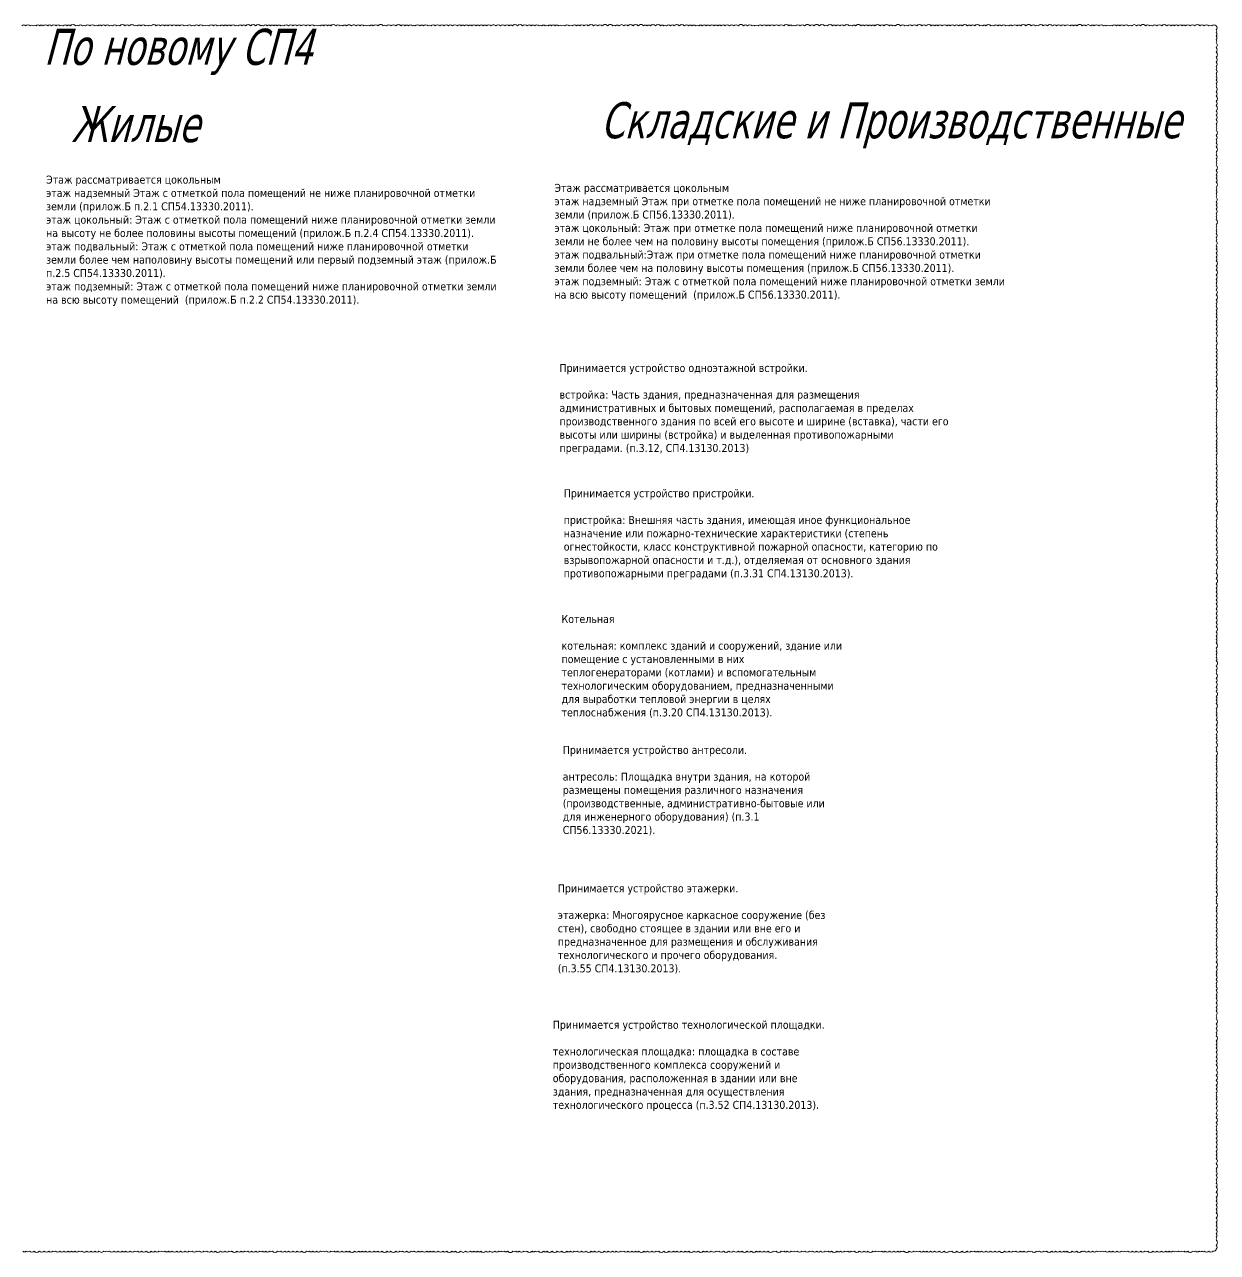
# Model space of a CAD drawing. Header units: millimetres. Extents: x -204396 to 1997851, y -2958255 to 237418.
# Drawn here: x 1454497 to 1543903, y 52569 to 144617 of the extents above; entities that cross this region are included whole.
import ezdxf

# ---------------------------------------------------------------- set-up
doc = ezdxf.new("R2010")
doc.units = ezdxf.units.MM
doc.layers.add('экспертиза', color=1, linetype='Continuous', lineweight=0)
doc.layers.add('экспертиза пояснения', color=6, linetype='Continuous', lineweight=0)
doc.styles.add('ЭКСПЕРТИЗА', font='tahoma.ttf')

msp = doc.modelspace()

# ---------------------------------------------------------------- linework, layer by layer
at = {"layer": 'экспертиза'}
msp.add_lwpolyline([(1454299, 144513, -0.520567), (1454573, 144513, -0.520567), (1454907, 144513, -0.520567), (1455131, 144513, -0.520567), (1455355, 144513, -0.520567), (1455634, 144513, -0.520567), (1455882, 144513, -0.520567), (1456233, 144513, -0.520567), (1456505, 144513, -0.520567), (1456854, 144513, -0.520567), (1457161, 144513, -0.520567), (1457387, 144513, -0.520567), (1457689, 144513, -0.520567), (1457937, 144513, -0.520567), (1458323, 144513, -0.520567), (1458550, 144513, -0.520567), (1458839, 144513, -0.520567), (1459062, 144513, -0.520567), (1459392, 144513, -0.520567), (1459757, 144513, -0.520567), (1459993, 144513, -0.520567), (1460252, 144513, -0.520567), (1460551, 144513, -0.520567), (1460857, 144513, -0.520567), (1461094, 144513, -0.520567), (1461403, 144513, -0.520567), (1461628, 144513, -0.520567), (1462020, 144513, -0.520567), (1462343, 144513, -0.520567), (1462735, 144513, -0.520567), (1462955, 144513, -0.520567), (1463224, 144513, -0.520567), (1463548, 144513, -0.520567), (1463774, 144513, -0.520567), (1463990, 144513, -0.520567), (1464368, 144513, -0.520567), (1464681, 144513, -0.520567), (1464987, 144513, -0.520567), (1465248, 144513, -0.520567), (1465540, 144513, -0.520567), (1465847, 144513, -0.520567), (1466106, 144513, -0.520567), (1466471, 144513, -0.520567), (1466679, 144513, -0.520567), (1467020, 144513, -0.520567), (1467235, 144513, -0.520567), (1467547, 144513, -0.520567), (1467881, 144513, -0.520567), (1468090, 144513, -0.520567), (1468320, 144513, -0.520567), (1468656, 144513, -0.520567), (1468943, 144513, -0.520567), (1469151, 144513, -0.520567), (1469420, 144513, -0.520567), (1469689, 144513, -0.520567), (1469955, 144513, -0.520567), (1470300, 144513, -0.520567), (1470509, 144513, -0.520567), (1470788, 144513, -0.520567), (1471067, 144513, -0.520567), (1471437, 144513, -0.520567), (1471811, 144513, -0.520567), (1472193, 144513, -0.520567), (1472411, 144513, -0.520567), (1472691, 144513, -0.520567), (1472931, 144513, -0.520567), (1473183, 144513, -0.520567), (1473441, 144513, -0.520567), (1473701, 144513, -0.520567), (1473938, 144513, -0.520567), (1474271, 144513, -0.520567), (1474622, 144513, -0.520567), (1474933, 144513, -0.520567), (1475226, 144513, -0.520567), (1475576, 144513, -0.520567), (1475884, 144513, -0.520567), (1476213, 144513, -0.520567), (1476439, 144513, -0.520567), (1476676, 144513, -0.520567), (1476929, 144513, -0.520567), (1477204, 144513, -0.520567), (1477450, 144513, -0.520567), (1477825, 144513, -0.520567), (1478144, 144513, -0.520567), (1478362, 144513, -0.520567), (1478629, 144513, -0.520567), (1478995, 144513, -0.520567), (1479361, 144513, -0.520567), (1479641, 144513, -0.520567), (1479930, 144513, -0.520567), (1480150, 144513, -0.520567), (1480378, 144513, -0.520567), (1480633, 144513, -0.520567), (1480990, 144513, -0.520567), (1481390, 144513, -0.520567), (1481618, 144513, -0.520567), (1481980, 144513, -0.520567), (1482330, 144513, -0.520567), (1482715, 144513, -0.520567), (1482998, 144513, -0.520567), (1483267, 144513, -0.520567), (1483574, 144513, -0.520567), (1483780, 144513, -0.520567), (1484129, 144513, -0.520567), (1484398, 144513, -0.520567), (1484748, 144513, -0.520567), (1484963, 144513, -0.520567), (1485282, 144513, -0.520567), (1485621, 144513, -0.520567), (1485928, 144513, -0.520567), (1486261, 144513, -0.520567), (1486572, 144513, -0.520567), (1486937, 144513, -0.520567), (1487222, 144513, -0.520567), (1487481, 144513, -0.520567), (1487759, 144513, -0.520567), (1488019, 144513, -0.520567), (1488339, 144513, -0.520567), (1488584, 144513, -0.520567), (1488867, 144513, -0.520567), (1489131, 144513, -0.520567), (1489457, 144513, -0.520567), (1489823, 144513, -0.520567), (1490160, 144513, -0.520567), (1490503, 144513, -0.520567), (1490797, 144513, -0.520567), (1491062, 144513, -0.520567), (1491438, 144513, -0.520567), (1491826, 144513, -0.520567), (1492174, 144513, -0.520567), (1492467, 144513, -0.520567), (1492737, 144513, -0.520567), (1493064, 144513, -0.520567), (1493273, 144513, -0.520567), (1493526, 144513, -0.520567), (1493742, 144513, -0.520567), (1493986, 144513, -0.520567), (1494273, 144513, -0.520567), (1494516, 144513, -0.520567), (1494753, 144513, -0.520567), (1494982, 144513, -0.520567), (1495321, 144513, -0.520567), (1495531, 144513, -0.520567), (1495865, 144513, -0.520567), (1496104, 144513, -0.520567), (1496421, 144513, -0.520567), (1496751, 144513, -0.520567), (1497140, 144513, -0.520567), (1497453, 144513, -0.520567), (1497798, 144513, -0.520567), (1498197, 144513, -0.520567), (1498593, 144513, -0.520567), (1498797, 144513, -0.520567), (1499050, 144513, -0.520567), (1499418, 144513, -0.520567), (1499721, 144513, -0.520567), (1500104, 144513, -0.520567), (1500496, 144513, -0.520567), (1500896, 144513, -0.520567), (1501143, 144513, -0.520567), (1501401, 144513, -0.520567), (1501782, 144513, -0.520567), (1502164, 144513, -0.520567), (1502414, 144513, -0.520567), (1502615, 144513, -0.520567), (1502905, 144513, -0.520567), (1503186, 144513, -0.520567), (1503571, 144513, -0.520567), (1503955, 144513, -0.520567), (1504269, 144513, -0.520567), (1504519, 144513, -0.520567), (1504787, 144513, -0.520567), (1505024, 144513, -0.520567), (1505282, 144513, -0.520567), (1505586, 144513, -0.520567), (1505846, 144513, -0.520567), (1506186, 144513, -0.520567), (1506452, 144513, -0.520567), (1506711, 144513, -0.520567), (1506994, 144513, -0.520567), (1507327, 144513, -0.520567), (1507648, 144513, -0.520567), (1507994, 144513, -0.520567), (1508389, 144513, -0.520567), (1508677, 144513, -0.520567), (1509036, 144513, -0.520567), (1509240, 144513, -0.520567), (1509478, 144513, -0.520567), (1509779, 144513, -0.520567), (1510097, 144513, -0.520567), (1510355, 144513, -0.520567), (1510683, 144513, -0.520567), (1511039, 144513, -0.520567), (1511393, 144513, -0.520567), (1511784, 144513, -0.520567), (1512040, 144513, -0.520567), (1512278, 144513, -0.520567), (1512634, 144513, -0.520567), (1512958, 144513, -0.520567), (1513357, 144513, -0.520567), (1513672, 144513, -0.520567), (1514072, 144513, -0.520567), (1514453, 144513, -0.520567), (1514675, 144513, -0.520567), (1515055, 144513, -0.520567), (1515315, 144513, -0.520567), (1515598, 144513, -0.520567), (1515931, 144513, -0.520567), (1516320, 144513, -0.520567), (1516534, 144513, -0.520567), (1516787, 144513, -0.520567), (1517184, 144513, -0.520567), (1517443, 144513, -0.520567), (1517722, 144513, -0.520567), (1517963, 144513, -0.520567), (1518234, 144513, -0.520567), (1518617, 144513, -0.520567), (1518909, 144513, -0.520567), (1519298, 144513, -0.520567), (1519550, 144513, -0.520567), (1519756, 144513, -0.520567), (1520151, 144513, -0.520567), (1520474, 144513, -0.520567), (1520689, 144513, -0.520567), (1521034, 144513, -0.520567), (1521360, 144513, -0.520567), (1521751, 144513, -0.520567), (1522077, 144513, -0.520567), (1522448, 144513, -0.520567), (1522714, 144513, -0.520567), (1522966, 144513, -0.520567), (1523268, 144513, -0.520567), (1523616, 144513, -0.520567), (1523883, 144513, -0.520567), (1524200, 144513, -0.520567), (1524514, 144513, -0.520567), (1524773, 144513, -0.520567), (1525166, 144513, -0.520567), (1525417, 144513, -0.520567), (1525716, 144513, -0.520567), (1526106, 144513, -0.520567), (1526307, 144513, -0.520567), (1526553, 144513, -0.520567), (1526927, 144513, -0.520567), (1527139, 144513, -0.520567), (1527448, 144513, -0.520567), (1527712, 144513, -0.520567), (1528039, 144513, -0.520567), (1528276, 144513, -0.520567), (1528529, 144513, -0.520567), (1528894, 144513, -0.520567), (1529160, 144513, -0.520567), (1529551, 144513, -0.520567), (1529950, 144513, -0.520567), (1530262, 144513, -0.520567), (1530473, 144513, -0.520567), (1530842, 144513, -0.520567), (1531155, 144513, -0.520567), (1531537, 144513, -0.520567), (1531846, 144513, -0.520567), (1532154, 144513, -0.520567), (1532493, 144513, -0.520567), (1532855, 144513, -0.520567), (1533105, 144513, -0.520567), (1533374, 144513, -0.520567), (1533772, 144513, -0.520567), (1534037, 144513, -0.520567), (1534405, 144513, -0.520567), (1534661, 144513, -0.520567), (1535024, 144513, -0.520567), (1535361, 144513, -0.520567), (1535575, 144513, -0.520567), (1535805, 144513, -0.520567), (1536025, 144513, -0.520567), (1536330, 144513, -0.520567), (1536594, 144513, -0.520567), (1536887, 144513, -0.520567), (1537242, 144513, -0.520567), (1537475, 144513, -0.520567), (1537843, 144513, -0.520567), (1538125, 144513, -0.520567), (1538525, 144513, -0.520567), (1538831, 144513, -0.520567), (1539037, 144513, -0.520567), (1539365, 144513, -0.520567), (1539729, 144513, -0.520567), (1540102, 144513, -0.520567), (1540425, 144513, -0.520567), (1540678, 144513, -0.520567), (1540967, 144513, -0.520567), (1541264, 144513, -0.520567), (1541521, 144513, -0.520567), (1541862, 144513, -0.520567), (1542209, 144513, -0.520567), (1542595, 144513, -0.520567), (1542896, 144513, -0.520567), (1543249, 144513, -0.520567), (1543477, 144513, -0.520567), (1543798, 144513, -0.520567), (1543798, 144220, -0.520567), (1543798, 144018, -0.520567), (1543798, 143759, -0.520567), (1543798, 143495, -0.520567), (1543798, 143264, -0.520567), (1543798, 142890, -0.520567), (1543798, 142552, -0.520567), (1543798, 142166, -0.520567), (1543798, 141803, -0.520567), (1543798, 141470, -0.520567), (1543798, 141239, -0.520567), (1543798, 140951, -0.520567), (1543798, 140716, -0.520567), (1543798, 140466, -0.520567), (1543798, 140175, -0.520567), (1543798, 139943, -0.520567), (1543798, 139575, -0.520567), (1543798, 139257, -0.520567), (1543798, 138864, -0.520567), (1543798, 138543, -0.520567), (1543798, 138149, -0.520567), (1543798, 137813, -0.520567), (1543798, 137489, -0.520567), (1543798, 137155, -0.520567), (1543798, 136914, -0.520567), (1543798, 136699, -0.520567), (1543798, 136310, -0.520567), (1543798, 135964, -0.520567), (1543798, 135738, -0.520567), (1543798, 135444, -0.520567), (1543798, 135054, -0.520567), (1543798, 134844, -0.520567), (1543798, 134542, -0.520567), (1543798, 134298, -0.520567), (1543798, 134074, -0.520567), (1543798, 133687, -0.520567), (1543798, 133351, -0.520567), (1543798, 133099, -0.520567), (1543798, 132823, -0.520567), (1543798, 132427, -0.520567), (1543798, 132187, -0.520567), (1543798, 131938, -0.520567), (1543798, 131695, -0.520567), (1543798, 131324, -0.520567), (1543798, 131067, -0.520567), (1543798, 130784, -0.520567), (1543798, 130433, -0.520567), (1543798, 130218, -0.520567), (1543798, 130009, -0.520567), (1543798, 129611, -0.520567), (1543798, 129371, -0.520567), (1543798, 129168, -0.520567), (1543798, 128959, -0.520567), (1543798, 128639, -0.520567), (1543798, 128406, -0.520567), (1543798, 128040, -0.520567), (1543798, 127785, -0.520567), (1543798, 127474, -0.520567), (1543798, 127184, -0.520567), (1543798, 126913, -0.520567), (1543798, 126523, -0.520567), (1543798, 126231, -0.520567), (1543798, 125853, -0.520567), (1543798, 125507, -0.520567), (1543798, 125240, -0.520567), (1543798, 125040, -0.520567), (1543798, 124732, -0.520567), (1543798, 124359, -0.520567), (1543798, 123971, -0.520567), (1543798, 123694, -0.520567), (1543798, 123480, -0.520567), (1543798, 123197, -0.520567), (1543798, 122942, -0.520567), (1543798, 122695, -0.520567), (1543798, 122370, -0.520567), (1543798, 122095, -0.520567), (1543798, 121776, -0.520567), (1543798, 121479, -0.520567), (1543798, 121108, -0.520567), (1543798, 120899, -0.520567), (1543798, 120555, -0.520567), (1543798, 120353, -0.520567), (1543798, 120051, -0.520567), (1543798, 119767, -0.520567), (1543798, 119476, -0.520567), (1543798, 119156, -0.520567), (1543798, 118898, -0.520567), (1543798, 118550, -0.520567), (1543798, 118239, -0.520567), (1543798, 118039, -0.520567), (1543798, 117782, -0.520567), (1543798, 117523, -0.520567), (1543798, 117131, -0.520567), (1543798, 116829, -0.520567), (1543798, 116475, -0.520567), (1543798, 116238, -0.520567), (1543798, 116016, -0.520567), (1543798, 115801, -0.520567), (1543798, 115477, -0.520567), (1543798, 115243, -0.520567), (1543798, 115037, -0.520567), (1543798, 114798, -0.520567), (1543798, 114566, -0.520567), (1543798, 114308, -0.520567), (1543798, 114086, -0.520567), (1543798, 113758, -0.520567), (1543798, 113421, -0.520567), (1543798, 113147, -0.520567), (1543798, 112901, -0.520567), (1543798, 112642, -0.520567), (1543798, 112342, -0.520567), (1543798, 112126, -0.520567), (1543798, 111902, -0.520567), (1543798, 111674, -0.520567), (1543798, 111341, -0.520567), (1543798, 110988, -0.520567), (1543798, 110666, -0.520567), (1543798, 110335, -0.520567), (1543798, 110065, -0.520567), (1543798, 109744, -0.520567), (1543798, 109404, -0.520567), (1543798, 109070, -0.520567), (1543798, 108683, -0.520567), (1543798, 108419, -0.520567), (1543798, 108196, -0.520567), (1543798, 107799, -0.520567), (1543798, 107443, -0.520567), (1543798, 107232, -0.520567), (1543798, 106998, -0.520567), (1543798, 106657, -0.520567), (1543798, 106290, -0.520567), (1543798, 105956, -0.520567), (1543798, 105614, -0.520567), (1543798, 105279, -0.520567), (1543798, 104889, -0.520567), (1543798, 104500, -0.520567), (1543798, 104107, -0.520567), (1543798, 103715, -0.520567), (1543798, 103497, -0.520567), (1543798, 103100, -0.520567), (1543798, 102700, -0.520567), (1543798, 102357, -0.520567), (1543798, 102089, -0.520567), (1543798, 101797, -0.520567), (1543798, 101468, -0.520567), (1543798, 101187, -0.520567), (1543798, 100818, -0.520567), (1543798, 100463, -0.520567), (1543798, 100144, -0.520567), (1543798, 99794, -0.520567), (1543798, 99472, -0.520567), (1543798, 99093, -0.520567), (1543798, 98784, -0.520567), (1543798, 98515, -0.520567), (1543798, 98253, -0.520567), (1543798, 97863, -0.520567), (1543798, 97653, -0.520567), (1543798, 97402, -0.520567), (1543798, 97195, -0.520567), (1543798, 96941, -0.520567), (1543798, 96542, -0.520567), (1543798, 96207, -0.520567), (1543798, 95993, -0.520567), (1543798, 95596, -0.520567), (1543798, 95318, -0.520567), (1543798, 94952, -0.520567), (1543798, 94621, -0.520567), (1543798, 94222, -0.520567), (1543798, 93976, -0.520567), (1543798, 93726, -0.520567), (1543798, 93335, -0.520567), (1543798, 93103, -0.520567), (1543798, 92834, -0.520567), (1543798, 92507, -0.520567), (1543798, 92117, -0.520567), (1543798, 91769, -0.520567), (1543798, 91395, -0.520567), (1543798, 91124, -0.520567), (1543798, 90797, -0.520567), (1543798, 90410, -0.520567), (1543798, 90176, -0.520567), (1543798, 89792, -0.520567), (1543798, 89547, -0.520567), (1543798, 89274, -0.520567), (1543798, 89061, -0.520567), (1543798, 88794, -0.520567), (1543798, 88450, -0.520567), (1543798, 88144, -0.520567), (1543798, 87938, -0.520567), (1543798, 87590, -0.520567), (1543798, 87280, -0.520567), (1543798, 87076, -0.520567), (1543798, 86829, -0.520567), (1543798, 86566, -0.520567), (1543798, 86247, -0.520567), (1543798, 85944, -0.520567), (1543798, 85718, -0.520567), (1543798, 85374, -0.520567), (1543798, 85096, -0.520567), (1543798, 84830, -0.520567), (1543798, 84536, -0.520567), (1543798, 84318, -0.520567), (1543798, 83962, -0.520567), (1543798, 83641, -0.520567), (1543798, 83364, -0.520567), (1543798, 82968, -0.520567), (1543798, 82609, -0.520567), (1543798, 82256, -0.520567), (1543798, 81953, -0.520567), (1543798, 81737, -0.520567), (1543798, 81534, -0.520567), (1543798, 81224, -0.520567), (1543798, 80882, -0.520567), (1543798, 80637, -0.520567), (1543798, 80382, -0.520567), (1543798, 80172, -0.520567), (1543798, 79893, -0.520567), (1543798, 79596, -0.520567), (1543798, 79220, -0.520567), (1543798, 78989, -0.520567), (1543798, 78789, -0.520567), (1543798, 78413, -0.520567), (1543798, 78163, -0.520567), (1543798, 77805, -0.520567), (1543798, 77467, -0.520567), (1543798, 77172, -0.520567), (1543798, 76950, -0.520567), (1543798, 76666, -0.520567), (1543798, 76331, -0.520567), (1543798, 76051, -0.520567), (1543798, 75815, -0.520567), (1543798, 75587, -0.520567), (1543798, 75308, -0.520567), (1543798, 74990, -0.520567), (1543798, 74692, -0.520567), (1543798, 74330, -0.520567), (1543798, 73954, -0.520567), (1543798, 73612, -0.520567), (1543798, 73363, -0.520567), (1543798, 73030, -0.520567), (1543798, 72740, -0.520567), (1543798, 72499, -0.520567), (1543798, 72222, -0.520567), (1543798, 71888, -0.520567), (1543798, 71631, -0.520567), (1543798, 71280, -0.520567), (1543798, 70935, -0.520567), (1543798, 70678, -0.520567), (1543798, 70315, -0.520567), (1543798, 70079, -0.520567), (1543798, 69697, -0.520567), (1543798, 69355, -0.520567), (1543798, 69045, -0.520567), (1543798, 68816, -0.520567), (1543798, 68424, -0.520567), (1543798, 68153, -0.520567), (1543798, 67893, -0.520567), (1543798, 67585, -0.520567), (1543798, 67241, -0.520567), (1543798, 66909, -0.520567), (1543798, 66630, -0.520567), (1543798, 66232, -0.520567), (1543798, 65842, -0.520567), (1543798, 65465, -0.520567), (1543798, 65090, -0.520567), (1543798, 64813, -0.520567), (1543798, 64532, -0.520567), (1543798, 64318, -0.520567), (1543798, 64070, -0.520567), (1543798, 63705, -0.520567), (1543798, 63388, -0.520567), (1543798, 63020, -0.520567), (1543798, 62678, -0.520567), (1543798, 62303, -0.520567), (1543798, 61995, -0.520567), (1543798, 61763, -0.520567), (1543798, 61445, -0.520567), (1543798, 61119, -0.520567), (1543798, 60826, -0.520567), (1543798, 60495, -0.520567), (1543798, 60136, -0.520567), (1543798, 59873, -0.520567), (1543798, 59606, -0.520567), (1543798, 59233, -0.520567), (1543798, 58846, -0.520567), (1543798, 58639, -0.520567), (1543798, 58355, -0.520567), (1543798, 58004, -0.520567), (1543798, 57765, -0.520567), (1543798, 57482, -0.520567), (1543798, 57098, -0.520567), (1543798, 56702, -0.520567), (1543798, 56437, -0.520567), (1543798, 56112, -0.520567), (1543798, 55802, -0.520567), (1543798, 55544, -0.520567), (1543798, 55157, -0.520567), (1543798, 54825, -0.520567), (1543798, 54573, -0.520567), (1543798, 54288, -0.520567), (1543798, 53978, -0.520567), (1543798, 53712, -0.520567), (1543798, 53511, -0.520567), (1543798, 53114, -0.520567), (1543798, 52817, -0.520567), (1543589, 52673, -0.520567), (1543250, 52673, -0.520567), (1542924, 52673, -0.520567), (1542724, 52673, -0.520567), (1542523, 52673, -0.520567), (1542265, 52673, -0.520567), (1542055, 52673, -0.520567), (1541672, 52673, -0.520567), (1541404, 52673, -0.520567), (1541185, 52673, -0.520567), (1540972, 52673, -0.520567), (1540762, 52673, -0.520567), (1540541, 52673, -0.520567), (1540290, 52673, -0.520567), (1540026, 52673, -0.520567), (1539700, 52673, -0.520567), (1539387, 52673, -0.520567), (1539062, 52673, -0.520567), (1538684, 52673, -0.520567), (1538453, 52673, -0.520567), (1538157, 52673, -0.520567), (1537816, 52673, -0.520567), (1537536, 52673, -0.520567), (1537186, 52673, -0.520567), (1536963, 52673, -0.520567), (1536724, 52673, -0.520567), (1536381, 52673, -0.520567), (1536071, 52673, -0.520567), (1535815, 52673, -0.520567), (1535496, 52673, -0.520567), (1535284, 52673, -0.520567), (1535060, 52673, -0.520567), (1534839, 52673, -0.520567), (1534546, 52673, -0.520567), (1534247, 52673, -0.520567), (1533940, 52673, -0.520567), (1533727, 52673, -0.520567), (1533350, 52673, -0.520567), (1533023, 52673, -0.520567), (1532633, 52673, -0.520567), (1532389, 52673, -0.520567), (1532085, 52673, -0.520567), (1531776, 52673, -0.520567), (1531485, 52673, -0.520567), (1531103, 52673, -0.520567), (1530896, 52673, -0.520567), (1530566, 52673, -0.520567), (1530359, 52673, -0.520567), (1529968, 52673, -0.520567), (1529739, 52673, -0.520567), (1529398, 52673, -0.520567), (1529149, 52673, -0.520567), (1528802, 52673, -0.520567), (1528586, 52673, -0.520567), (1528284, 52673, -0.520567), (1527951, 52673, -0.520567), (1527554, 52673, -0.520567), (1527206, 52673, -0.520567), (1526891, 52673, -0.520567), (1526569, 52673, -0.520567), (1526215, 52673, -0.520567), (1525944, 52673, -0.520567), (1525682, 52673, -0.520567), (1525456, 52673, -0.520567), (1525133, 52673, -0.520567), (1524761, 52673, -0.520567), (1524370, 52673, -0.520567), (1523996, 52673, -0.520567), (1523791, 52673, -0.520567), (1523419, 52673, -0.520567), (1523050, 52673, -0.520567), (1522687, 52673, -0.520567), (1522396, 52673, -0.520567), (1522123, 52673, -0.520567), (1521860, 52673, -0.520567), (1521585, 52673, -0.520567), (1521376, 52673, -0.520567), (1521137, 52673, -0.520567), (1520807, 52673, -0.520567), (1520409, 52673, -0.520567), (1520190, 52673, -0.520567), (1519948, 52673, -0.520567), (1519651, 52673, -0.520567), (1519331, 52673, -0.520567), (1519001, 52673, -0.520567), (1518758, 52673, -0.520567), (1518519, 52673, -0.520567), (1518283, 52673, -0.520567), (1518077, 52673, -0.520567), (1517705, 52673, -0.520567), (1517427, 52673, -0.520567), (1517068, 52673, -0.520567), (1516688, 52673, -0.520567), (1516448, 52673, -0.520567), (1516193, 52673, -0.520567), (1515961, 52673, -0.520567), (1515645, 52673, -0.520567), (1515382, 52673, -0.520567), (1514988, 52673, -0.520567), (1514720, 52673, -0.520567), (1514492, 52673, -0.520567), (1514150, 52673, -0.520567), (1513866, 52673, -0.520567), (1513551, 52673, -0.520567), (1513336, 52673, -0.520567), (1512980, 52673, -0.520567), (1512747, 52673, -0.520567), (1512410, 52673, -0.520567), (1512181, 52673, -0.520567), (1511960, 52673, -0.520567), (1511665, 52673, -0.520567), (1511419, 52673, -0.520567), (1511212, 52673, -0.520567), (1510823, 52673, -0.520567), (1510601, 52673, -0.520567), (1510226, 52673, -0.520567), (1509933, 52673, -0.520567), (1509616, 52673, -0.520567), (1509349, 52673, -0.520567), (1508961, 52673, -0.520567), (1508650, 52673, -0.520567), (1508270, 52673, -0.520567), (1507999, 52673, -0.520567), (1507641, 52673, -0.520567), (1507276, 52673, -0.520567), (1506890, 52673, -0.520567), (1506537, 52673, -0.520567), (1506332, 52673, -0.520567), (1505969, 52673, -0.520567), (1505638, 52673, -0.520567), (1505379, 52673, -0.520567), (1504991, 52673, -0.520567), (1504656, 52673, -0.520567), (1504282, 52673, -0.520567), (1504012, 52673, -0.520567), (1503719, 52673, -0.520567), (1503388, 52673, -0.520567), (1503123, 52673, -0.520567), (1502790, 52673, -0.520567), (1502409, 52673, -0.520567), (1502034, 52673, -0.520567), (1501829, 52673, -0.520567), (1501511, 52673, -0.520567), (1501181, 52673, -0.520567), (1500915, 52673, -0.520567), (1500537, 52673, -0.520567), (1500294, 52673, -0.520567), (1500015, 52673, -0.520567), (1499718, 52673, -0.520567), (1499409, 52673, -0.520567), (1499194, 52673, -0.520567), (1498845, 52673, -0.520567), (1498566, 52673, -0.520567), (1498241, 52673, -0.520567), (1497956, 52673, -0.520567), (1497563, 52673, -0.520567), (1497219, 52673, -0.520567), (1496965, 52673, -0.520567), (1496590, 52673, -0.520567), (1496251, 52673, -0.520567), (1495922, 52673, -0.520567), (1495697, 52673, -0.520567), (1495403, 52673, -0.520567), (1495141, 52673, -0.520567), (1494751, 52673, -0.520567), (1494422, 52673, -0.520567), (1494034, 52673, -0.520567), (1493660, 52673, -0.520567), (1493405, 52673, -0.520567), (1493013, 52673, -0.520567), (1492776, 52673, -0.520567), (1492532, 52673, -0.520567), (1492148, 52673, -0.520567), (1491921, 52673, -0.520567), (1491577, 52673, -0.520567), (1491317, 52673, -0.520567), (1491098, 52673, -0.520567), (1490701, 52673, -0.520567), (1490457, 52673, -0.520567), (1490230, 52673, -0.520567), (1490023, 52673, -0.520567), (1489748, 52673, -0.520567), (1489380, 52673, -0.520567), (1489066, 52673, -0.520567), (1488686, 52673, -0.520567), (1488445, 52673, -0.520567), (1488175, 52673, -0.520567), (1487909, 52673, -0.520567), (1487551, 52673, -0.520567), (1487181, 52673, -0.520567), (1486788, 52673, -0.520567), (1486526, 52673, -0.520567), (1486138, 52673, -0.520567), (1485865, 52673, -0.520567), (1485503, 52673, -0.520567), (1485151, 52673, -0.520567), (1484891, 52673, -0.520567), (1484639, 52673, -0.520567), (1484289, 52673, -0.520567), (1484023, 52673, -0.520567), (1483709, 52673, -0.520567), (1483495, 52673, -0.520567), (1483127, 52673, -0.520567), (1482831, 52673, -0.520567), (1482628, 52673, -0.520567), (1482327, 52673, -0.520567), (1481951, 52673, -0.520567), (1481675, 52673, -0.520567), (1481282, 52673, -0.520567), (1480968, 52673, -0.520567), (1480698, 52673, -0.520567), (1480355, 52673, -0.520567), (1480060, 52673, -0.520567), (1479809, 52673, -0.520567), (1479541, 52673, -0.520567), (1479235, 52673, -0.520567), (1478843, 52673, -0.520567), (1478600, 52673, -0.520567), (1478268, 52673, -0.520567), (1477958, 52673, -0.520567), (1477703, 52673, -0.520567), (1477464, 52673, -0.520567), (1477121, 52673, -0.520567), (1476894, 52673, -0.520567), (1476673, 52673, -0.520567), (1476387, 52673, -0.520567), (1476106, 52673, -0.520567), (1475858, 52673, -0.520567), (1475637, 52673, -0.520567), (1475264, 52673, -0.520567), (1474938, 52673, -0.520567), (1474630, 52673, -0.520567), (1474290, 52673, -0.520567), (1474008, 52673, -0.520567), (1473696, 52673, -0.520567), (1473459, 52673, -0.520567), (1473078, 52673, -0.520567), (1472854, 52673, -0.520567), (1472579, 52673, -0.520567), (1472328, 52673, -0.520567), (1472109, 52673, -0.520567), (1471826, 52673, -0.520567), (1471511, 52673, -0.520567), (1471224, 52673, -0.520567), (1470987, 52673, -0.520567), (1470733, 52673, -0.520567), (1470418, 52673, -0.520567), (1470040, 52673, -0.520567), (1469837, 52673, -0.520567), (1469511, 52673, -0.520567), (1469180, 52673, -0.520567), (1468789, 52673, -0.520567), (1468498, 52673, -0.520567), (1468149, 52673, -0.520567), (1467942, 52673, -0.520567), (1467616, 52673, -0.520567), (1467403, 52673, -0.520567), (1467048, 52673, -0.520567), (1466820, 52673, -0.520567), (1466545, 52673, -0.520567), (1466192, 52673, -0.520567), (1465897, 52673, -0.520567), (1465554, 52673, -0.520567), (1465282, 52673, -0.520567), (1465012, 52673, -0.520567), (1464775, 52673, -0.520567), (1464567, 52673, -0.520567), (1464271, 52673, -0.520567), (1463996, 52673, -0.520567), (1463620, 52673, -0.520567), (1463266, 52673, -0.520567), (1462976, 52673, -0.520567), (1462738, 52673, -0.520567), (1462406, 52673, -0.520567), (1462071, 52673, -0.520567), (1461823, 52673, -0.520567), (1461506, 52673, -0.520567), (1461224, 52673, -0.520567), (1460863, 52673, -0.520567), (1460643, 52673, -0.520567), (1460442, 52673, -0.520567), (1460073, 52673, -0.520567), (1459787, 52673, -0.520567), (1459481, 52673, -0.520567), (1459157, 52673, -0.520567), (1458789, 52673, -0.520567), (1458556, 52673, -0.520567), (1458282, 52673, -0.520567), (1458024, 52673, -0.520567), (1457772, 52673, -0.520567), (1457438, 52673, -0.520567), (1457151, 52673, -0.520567), (1456809, 52673, -0.520567), (1456597, 52673, -0.520567), (1456313, 52673, -0.520567), (1455955, 52673, -0.520567), (1455608, 52673, -0.520567), (1455213, 52673, -0.520567), (1454860, 52673, -0.520567), (1454624, 52673, -0.520567), (1454373, 52673, -0.520567)], format="xyb", dxfattribs=at)

# ---------------------------------------------------------------- texts
at = {"layer": 'экспертиза', "color": 2, "lineweight": 0, "style": 'ЭКСПЕРТИЗА', "oblique": 14.99998, "width": 0.8}
for s, p in [('По новому СП4', (1455946, 141599)), ('Жилые', (1457991, 135803)), ('Складские и Производственные', (1497675, 136097))]:
    msp.add_text(s, height=2700, dxfattribs=at).set_placement(p)
at = {"layer": 'экспертиза пояснения', "lineweight": 0, "char_height": 600, "attachment_point": 1, "style": 'ЭКСПЕРТИЗА'}
for s, insert, width in [('{Этаж рассматривается цокольным\\Pэтаж надземный }Этаж с отметкой пола помещений не ниже планировочной отметки земли (прилож.Б п.2.1 СП54.13330.2011).\\Pэтаж цокольный: Этаж с отметкой пола помещений ниже планировочной отметки земли на высоту не более половины высоты помещений (прилож.Б п.2.4 СП54.13330.2011).\\P{\\H0.99999x;этаж подвальный:} Этаж с отметкой пола помещений ниже планировочной отметки земли более чем наполовину высоты помещений или первый подземный этаж (прилож.Б п.2.5 СП54.13330.2011).\\P{\\H0.99999x;этаж подземный:} Этаж с отметкой пола помещений ниже планировочной отметки земли на всю высоту помещений  (прилож.Б п.2.2 СП54.13330.2011).', (1456108, 133292), 33836.49), ('{Этаж рассматривается цокольным\\Pэтаж надземный }Этаж при отметке пола помещений не ниже планировочной отметки земли (прилож.Б СП56.13330.2011).\\Pэтаж цокольный: Этаж при отметке пола помещений ниже планировочной отметки земли не более чем на половину высоты помещения (прилож.Б СП56.13330.2011).\\P{\\H0.99999x;этаж подвальный:}Этаж при отметке пола помещений ниже планировочной отметки земли более чем на половину высоты помещения (прилож.Б СП56.13330.2011).\\P{\\H0.99999x;этаж подземный:} Этаж с отметкой пола помещений ниже планировочной отметки земли на всю высоту помещений  (прилож.Б СП56.13330.2011).', (1494208, 132673), 33836.49), ('Котельная\\P\\Pкотельная: комплекс зданий и сооружений, здание или помещение с установленными в них теплогенераторами (котлами) и вспомогательным технологическим оборудованием, предназначенными для выработки тепловой энергии в целях теплоснабжения (п.3.20 СП4.13130.2013).', (1494741, 100354), 21032.3), ('Принимается устройство антресоли.\\P\\Pантресоль: Площадка внутри здания, на которой размещены помещения различного назначения (производственные, административно-бытовые или для инженерного оборудования) (п.3.1 СП56.13330.2021).', (1494835, 90541), 21032.3), ('Принимается устройство этажерки.\\P\\Pэтажерка: Многоярусное каркасное сооружение (без стен), свободно стоящее в здании или вне его и предназначенное для размещения и обслуживания технологического и прочего оборудования.{\\H0.83333x;\\C0;\\P}(п.3.55 СП4.13130.2013).', (1494464, 80167), 21032.3), ('Принимается устройство технологической площадки.\\P\\Pтехнологическая площадка: площадка в составе производственного комплекса сооружений и оборудования, расположенная в здании или вне здания, предназначенная для осуществления технологического процесса (п.3.52 СП4.13130.2013).', (1494087, 69934), 21032.3)]:
    msp.add_mtext(s, dxfattribs=dict(at, insert=insert, width=width))
at = {"layer": 'экспертиза пояснения', "lineweight": 0, "ltscale": 100, "insert": (1494590, 119176), "char_height": 600, "width": 29158.93, "attachment_point": 1, "style": 'ЭКСПЕРТИЗА'}
msp.add_mtext('\\A1;Принимается устройство одноэтажной встройки.\\P\\P{\\A0;встройка: Часть здания, предназначенная для размещения административных и бытовых помещений, располагаемая в пределах производственного здания по всей его высоте и ширине (вставка), части его высоты или ширины (встройка) и выделенная противопожарными преградами. (п.3.12, СП4.13130.2013)}', dxfattribs=at)
at = {"layer": 'экспертиза пояснения', "ltscale": 100, "insert": (1494908, 109782), "char_height": 600, "width": 29158.93, "attachment_point": 1, "style": 'ЭКСПЕРТИЗА'}
msp.add_mtext('Принимается устройство пристройки.\\P\\Pпристройка: Внешняя часть здания, имеющая иное функциональное назначение или пожарно-технические характеристики (степень огнестойкости, класс конструктивной пожарной опасности, категорию по взрывопожарной опасности и т.д.), отделяемая от основного здания противопожарными преградами (п.3.31 СП4.13130.2013).', dxfattribs=at)

doc.saveas('drawing.dxf')
